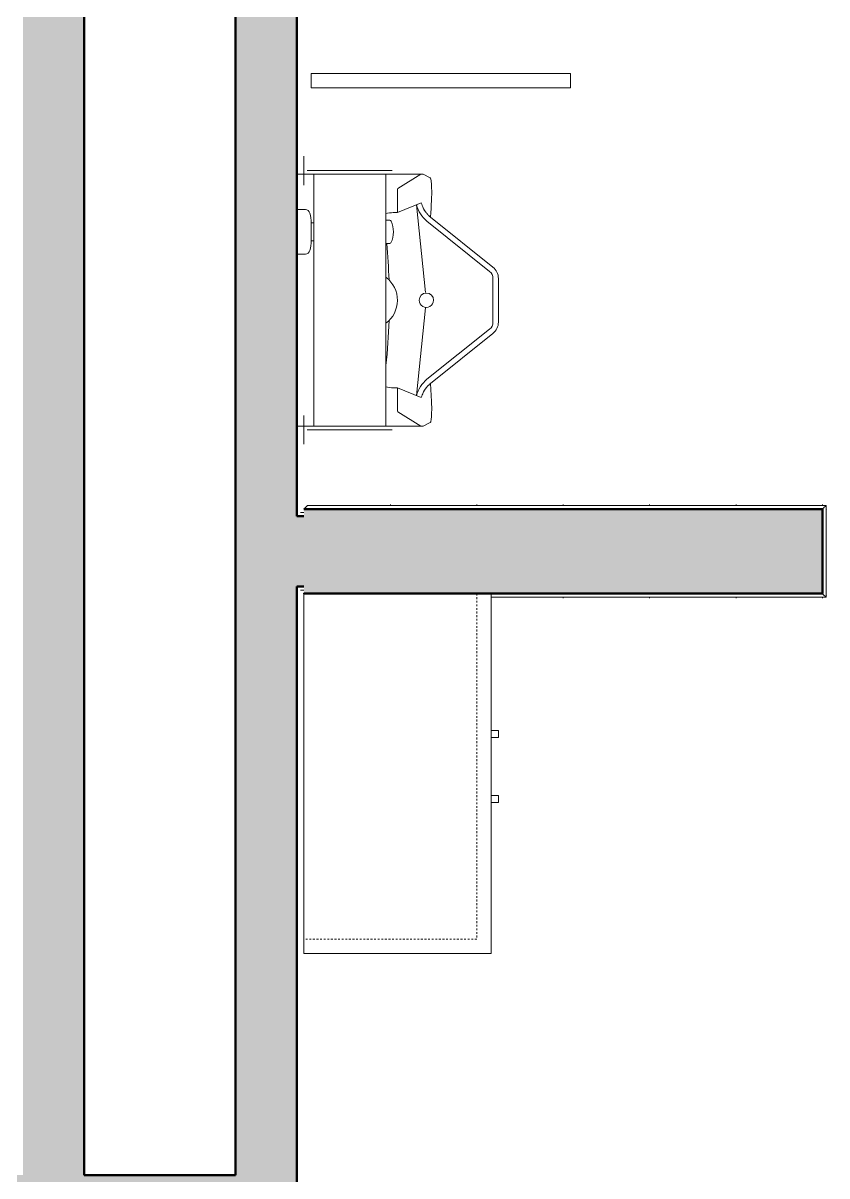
# Model space of a CAD drawing. Header units: inches. Extents: x -956 to 1409, y -1111 to 895.
# Drawn here: x 677.9 to 733.7, y 589.8 to 669.9 of the extents above; entities that cross this region are included whole.
import ezdxf

# ---------------------------------------------------------------- set-up
doc = ezdxf.new("R2010")
doc.units = ezdxf.units.IN
doc.header["$MEASUREMENT"] = 0
doc.linetypes.add('Dash', pattern=[0.25, 0.125, -0.125])
for name, color, linetype, lineweight in [('A-GENM', 13, 'Continuous', 9), ('A-WALL-PATT', 111, 'Continuous', 13), ('I-WALL', 2, 'Continuous', 13), ('Q-CASE', 31, 'Continuous', 9), ('Q-SPCQ', 91, 'Continuous', 13)]:
    doc.layers.add(name, color=color, linetype=linetype, lineweight=lineweight)

# ---------------------------------------------------------------- blocks, each defined once
blk = doc.blocks.new('Urinal Partition - Urinal Partition-1489102-8TH FLOOR TELECOM UNDERFLOOR ROUTING PLAN')
at = {"layer": 'Q-SPCQ', "color": 53, "lineweight": 9}
for p, q in [((0.023, -3.125), (-0.977, -3.125)), ((-0.977, -3.125), (-0.977, -21.125)), ((0.023, -21.125), (0.023, -3.125)), ((-0.977, -21.125), (0.023, -21.125))]:
    blk.add_line(p, q, dxfattribs=at)
blk = doc.blocks.new('Urinal-Manual Flushometer - WEUS 1000_1001-0_13-1063697-8TH FLOOR TELECOM UNDERFLOOR ROUTING PLAN')
at = {"layer": 'A-GENM', "color": 53}
for p, q in [((6.441, 16.125), (3.402, 16.125)), ((6.441, 16.125), (3.402, 16.125)), ((2.621, 15.75), (-0.846, 11.416)), ((2.621, 15.75), (-0.846, 11.416)), ((2.914, 15.515), (-0.567, 11.165)), ((2.914, 15.515), (-0.567, 11.165)), ((6.441, 15.75), (3.402, 15.75)), ((6.441, 15.75), (3.402, 15.75)), ((10.409, 11.165), (6.929, 15.515)), ((10.409, 11.165), (6.929, 15.515)), ((10.692, 11.412), (7.222, 15.75)), ((10.692, 11.412), (7.222, 15.75)), ((-3.572, 11.398), (-3.829, 10.903)), ((-3.572, 11.398), (-3.829, 10.903)), ((-1.039, 11.423), (-2.113, 11.483)), ((-1.039, 11.423), (-2.113, 11.483)), ((11.955, 11.483), (10.692, 11.412)), ((11.955, 11.483), (10.692, 11.412)), ((13.671, 10.903), (13.415, 11.398)), ((13.671, 10.903), (13.415, 11.398)), ((-3.829, 10.903), (-3.829, 8.302)), ((-3.829, 10.903), (-3.829, 8.302)), ((-3.829, 10.745), (-2.838, 9.139)), ((-3.829, 10.745), (-2.838, 9.139)), ((-1.162, 9.125), (-1.838, 10.774)), ((-1.162, 9.125), (-1.838, 10.774)), ((-1.699, 10.435), (4.393, 11.07)), ((-1.699, 10.435), (4.393, 11.07)), ((11.542, 10.435), (5.45, 11.07)), ((11.542, 10.435), (5.45, 11.07)), ((11.681, 10.774), (11.004, 9.125)), ((11.681, 10.774), (11.004, 9.125)), ((12.68, 9.139), (13.671, 10.745)), ((12.68, 9.139), (13.671, 10.745)), ((13.671, 8.302), (13.671, 10.903)), ((13.671, 8.302), (13.671, 10.903)), ((-1.162, 9.125), (-2.69, 9.125)), ((-1.162, 9.125), (-2.69, 9.125)), ((-1.162, 8.825), (-1.162, 9.125)), ((-1.162, 8.825), (-1.162, 9.125)), ((12.533, 9.125), (11.004, 9.125)), ((11.004, 9.125), (11.004, 8.825)), ((12.533, 9.125), (11.004, 9.125)), ((11.004, 9.125), (11.004, 8.825)), ((-0.636, 8.302), (-0.636, 8.582)), ((-0.636, 8.302), (-0.636, 8.582)), ((0.978, 8.302), (0.978, 8.582)), ((0.978, 8.302), (0.978, 8.582)), ((-3.829, 3.311), (-3.829, 2.125)), ((-3.829, 3.311), (-3.829, 2.125)), ((-0.454, 3.125), (-0.454, 3.313)), ((-0.454, 3.125), (-0.454, 3.313)), ((0.796, 3.125), (0.796, 3.314)), ((0.796, 3.125), (0.796, 3.314)), ((13.671, 2.125), (13.671, 3.311)), ((13.671, 2.125), (13.671, 3.311)), ((-1.384, 2.125), (-1.384, 2.736)), ((-1.384, 2.125), (-1.384, 2.736)), ((-0.454, 3.125), (0.796, 3.125)), ((-0.454, 3.125), (0.796, 3.125)), ((1.726, 2.125), (1.726, 2.736)), ((1.726, 2.125), (1.726, 2.736))]:
    blk.add_line(p, q, dxfattribs=at)
for centre, radius, start, end in [((3.402, 15.125), 1, 90, 141.34019), ((3.402, 15.125), 1, 90, 141.34019), ((6.441, 15.125), 1, 38.65981, 90), ((6.441, 15.125), 1, 38.65981, 90), ((3.402, 15.125), 0.625, 90, 141.34019), ((3.402, 15.125), 0.625, 90, 141.34019), ((6.441, 15.125), 0.625, 38.65981, 90), ((6.441, 15.125), 0.625, 38.65981, 90), ((4.921, 11.125), 0.5, 90, 270), ((4.921, 11.125), 0.5, 90, 270), ((4.921, 11.125), 0.5, 270, 90), ((4.921, 11.125), 0.5, 270, 90), ((-2.164, 12.442), 2.045, 282.96591, 321.34019), ((-2.164, 12.442), 2.045, 282.96591, 321.34019), ((12.006, 12.442), 2.045, 218.65981, 257.03409), ((12.006, 12.442), 2.045, 218.65981, 257.03409), ((1.046, 8.825), 2.208, 180, 193.74398), ((1.046, 8.825), 2.208, 180, 193.74398), ((0.172, 7.1), 1.738, 64.43107, 115.25419), ((0.172, 7.1), 1.738, 64.43107, 115.25419), ((4.921, 7.125), 1.99, 36.67282, 142.68936), ((4.921, 7.125), 1.99, 36.67282, 142.68936), ((8.796, 8.825), 2.208, 346.20385, 0), ((8.796, 8.825), 2.208, 346.20385, 0), ((-0.536, 8.578), 0.0994, 109.39331, 177.82895), ((-0.536, 8.578), 0.0994, 109.39331, 177.82895), ((0.879, 8.578), 0.0994, 2.17105, 64.43107), ((0.879, 8.578), 0.0994, 2.17105, 64.43107), ((4.921, -35.383), 43.936, 91.83753, 95.14876), ((4.921, -35.383), 43.936, 91.83753, 95.14876), ((4.921, -35.383), 43.936, 84.09142, 88.16247), ((4.921, -35.383), 43.936, 84.09142, 88.16247), ((-1.03, 2.682), 0.358, 106.71784, 171.28216), ((-1.03, 2.682), 0.358, 106.71784, 171.28216), ((-0.454, 0.764), 2.361, 90, 106.71784), ((-0.454, 0.764), 2.361, 90, 106.71784), ((0.796, 0.764), 2.361, 73.28216, 90), ((0.796, 0.764), 2.361, 73.28216, 90), ((1.372, 2.682), 0.358, 8.71784, 73.28216), ((1.372, 2.682), 0.358, 8.71784, 73.28216)]:
    blk.add_arc(centre, radius, start, end, dxfattribs=at)
for centre, start_param, end_param in [((-2.687, 9.14), 3.20102, 4.69112), ((-2.687, 9.14), 3.20102, 4.69112), ((12.529, 9.14), 4.733658, 6.223758), ((12.529, 9.14), 4.733658, 6.223758)]:
    blk.add_ellipse(centre, major_axis=(0.151, 0), ratio=0.100751, start_param=start_param, end_param=end_param, dxfattribs=at)
for points, knots in [([(-2.113, 11.483), (-2.221, 11.489), (-2.455, 11.496), (-2.825, 11.493), (-3.161, 11.478), (-3.399, 11.453), (-3.534, 11.426), (-3.567, 11.408), (-3.572, 11.398)], [0, 0, 0, 0, 0.181818, 0.363636, 0.545455, 0.727273, 0.863636, 1, 1, 1, 1]), ([(-2.113, 11.483), (-2.221, 11.489), (-2.455, 11.496), (-2.825, 11.493), (-3.161, 11.478), (-3.399, 11.453), (-3.534, 11.426), (-3.567, 11.408), (-3.572, 11.398)], [0, 0, 0, 0, 0.181818, 0.363636, 0.545455, 0.727273, 0.863636, 1, 1, 1, 1]), ([(-1.838, 10.774), (-1.771, 10.796), (-1.646, 10.838), (-1.487, 10.902), (-1.388, 10.956), (-1.321, 10.999), (-1.272, 11.031), (-1.225, 11.063), (-1.167, 11.106), (-1.073, 11.181), (-0.957, 11.288), (-0.88, 11.373), (-0.846, 11.416)], [0, 0, 0, 0, 0.1, 0.2, 0.3, 0.35, 0.4, 0.45, 0.5, 0.6, 0.8, 1, 1, 1, 1]), ([(-1.838, 10.774), (-1.771, 10.796), (-1.646, 10.838), (-1.487, 10.902), (-1.388, 10.956), (-1.321, 10.999), (-1.272, 11.031), (-1.225, 11.063), (-1.167, 11.106), (-1.073, 11.181), (-0.957, 11.288), (-0.88, 11.373), (-0.846, 11.416)], [0, 0, 0, 0, 0.1, 0.2, 0.3, 0.35, 0.4, 0.45, 0.5, 0.6, 0.8, 1, 1, 1, 1]), ([(10.692, 11.412), (10.726, 11.37), (10.803, 11.285), (10.918, 11.178), (11.011, 11.104), (11.069, 11.061), (11.117, 11.029), (11.166, 10.997), (11.232, 10.955), (11.331, 10.901), (11.489, 10.838), (11.613, 10.795), (11.681, 10.774)], [0, 0, 0, 0, 0.2, 0.4, 0.5, 0.55, 0.6, 0.65, 0.7, 0.8, 0.9, 1, 1, 1, 1]), ([(10.692, 11.412), (10.726, 11.37), (10.803, 11.285), (10.918, 11.178), (11.011, 11.104), (11.069, 11.061), (11.117, 11.029), (11.166, 10.997), (11.232, 10.955), (11.331, 10.901), (11.489, 10.838), (11.613, 10.795), (11.681, 10.774)], [0, 0, 0, 0, 0.2, 0.4, 0.5, 0.55, 0.6, 0.65, 0.7, 0.8, 0.9, 1, 1, 1, 1]), ([(13.414, 11.398), (13.411, 11.405), (13.394, 11.417), (13.337, 11.434), (13.249, 11.45), (13.133, 11.464), (12.994, 11.476), (12.783, 11.489), (12.514, 11.496), (12.208, 11.493), (12.037, 11.487), (11.955, 11.483)], [0, 0, 0, 0, 0.090909, 0.181818, 0.272727, 0.363636, 0.454545, 0.545455, 0.727273, 0.863636, 1, 1, 1, 1]), ([(13.414, 11.398), (13.411, 11.405), (13.394, 11.417), (13.337, 11.434), (13.249, 11.45), (13.133, 11.464), (12.994, 11.476), (12.783, 11.489), (12.514, 11.496), (12.208, 11.493), (12.037, 11.487), (11.955, 11.483)], [0, 0, 0, 0, 0.090909, 0.181818, 0.272727, 0.363636, 0.454545, 0.545455, 0.727273, 0.863636, 1, 1, 1, 1])]:
    blk.add_open_spline(points, degree=3, knots=knots, dxfattribs=at)
blk.add_open_spline([(-0.846, 11.416), (-0.879, 11.417), (-0.945, 11.419), (-1.008, 11.421), (-1.039, 11.423)], degree=3, dxfattribs=at)
blk.add_open_spline([(-0.846, 11.416), (-0.879, 11.417), (-0.945, 11.419), (-1.008, 11.421), (-1.039, 11.423)], degree=3, dxfattribs=at)
blk = doc.blocks.new('FP_36-8TH FLOOR TELECOM UNDERFLOOR ROUTING PLAN')
at = {"layer": 'A-WALL-PATT', "color": 7, "lineweight": 9}
for p, q in [((703.398, 636.429), (703.398, 636.44)), ((709.398, 636.429), (709.398, 636.44)), ((715.398, 636.429), (715.398, 636.44)), ((721.398, 636.429), (721.398, 636.44)), ((727.398, 636.429), (727.398, 636.44)), ((733.398, 636.429), (733.398, 636.44))]:
    blk.add_line(p, q, dxfattribs=at)
blk = doc.blocks.new('Basic Wall _ Wall Tile - Restroom 3x6  - 1_2_ Higher - ___-2709724-8TH FLOOR TELECOM UNDERFLOOR ROUTING PLAN')
at = {"layer": 'A-WALL-PATT', "lineweight": 9}
h = blk.add_hatch(dxfattribs=at)
h.set_pattern_fill('FP_35', style=0, pattern_type=2)
h.set_pattern_definition([(90, (697.398, 636.131), (-6, 4e-16), [8.5, 0]), (0, (697.398, 640.381), (0, -8.5), [6, 0]), (0, (697.398, 636.131), (0, -8.5), [6, 0]), (0, (697.398, 644.631), (0, -8.5), [6, 0])])
h.paths.add_polyline_path([(697.398, 635.881), (697.398, 636.131), (697.148, 635.881)], flags=0)
at = {"layer": 'I-WALL', "color": 253}
for p, q in [((697.398, 635.881), (697.148, 635.881)), ((733.648, 636.381), (697.648, 636.381))]:
    blk.add_line(p, q, dxfattribs=at)
at = {"layer": 'I-WALL', "color": 253, "flags": 128}
for points in [[(697.398, 636.131), (697.406, 636.139), (697.43, 636.163), (697.468, 636.201), (697.519, 636.252), (697.58, 636.313), (697.648, 636.381)], [(733.648, 636.381), (733.58, 636.313), (733.519, 636.252), (733.468, 636.201), (733.43, 636.163), (733.406, 636.139), (733.398, 636.131)]]:
    blk.add_lwpolyline(points, dxfattribs=at)
at = {"layer": 'I-WALL', "color": 253}
blk.add_blockref('FP_36-8TH FLOOR TELECOM UNDERFLOOR ROUTING PLAN', (0, 0), dxfattribs=at)
blk = doc.blocks.new('FP_37-8TH FLOOR TELECOM UNDERFLOOR ROUTING PLAN')
at = {"layer": 'A-WALL-PATT', "color": 7, "lineweight": 9}
for p, q in [((733.696, 636.131), (733.707, 636.131)), ((733.699, 630.131), (733.707, 630.131))]:
    blk.add_line(p, q, dxfattribs=at)
blk = doc.blocks.new('Basic Wall _ Wall Tile - Restroom 3x6  - 1_2_ Higher - ___-2709748-8TH FLOOR TELECOM UNDERFLOOR ROUTING PLAN')
at = {"layer": 'I-WALL', "color": 253}
blk.add_line((733.648, 630.006), (733.648, 636.381), dxfattribs=at)
at = {"layer": 'I-WALL', "color": 253, "flags": 128}
for points in [[(733.398, 636.131), (733.406, 636.139), (733.43, 636.163), (733.468, 636.201), (733.519, 636.252), (733.58, 636.313), (733.648, 636.381)], [(733.648, 630.006), (733.58, 630.073), (733.519, 630.134), (733.468, 630.185), (733.43, 630.224), (733.406, 630.248), (733.398, 630.256)]]:
    blk.add_lwpolyline(points, dxfattribs=at)
at = {"layer": 'I-WALL', "color": 253}
blk.add_blockref('FP_37-8TH FLOOR TELECOM UNDERFLOOR ROUTING PLAN', (0, 0), dxfattribs=at)
blk = doc.blocks.new('FP_38-8TH FLOOR TELECOM UNDERFLOOR ROUTING PLAN')
at = {"layer": 'A-WALL-PATT', "color": 7, "lineweight": 9}
for p, q in [((715.398, 629.958), (715.398, 629.947)), ((721.398, 629.958), (721.398, 629.947)), ((727.398, 629.958), (727.398, 629.947)), ((733.398, 629.958), (733.398, 629.947))]:
    blk.add_line(p, q, dxfattribs=at)
blk = doc.blocks.new('Basic Wall _ Wall Tile - Restroom 3x6  - 1_2_ Higher - ___-2709791-8TH FLOOR TELECOM UNDERFLOOR ROUTING PLAN')
at = {"layer": 'A-WALL-PATT', "lineweight": 9}
h = blk.add_hatch(dxfattribs=at)
h.set_pattern_fill('FP_36', style=0, pattern_type=2)
h.set_pattern_definition([(270, (733.398, 630.256), (6, 4e-16), [8.5, 0]), (180, (733.398, 626.006), (1e-15, 8.5), [6, 0]), (180, (733.398, 630.256), (1e-15, 8.5), [6, 0]), (180, (733.398, 621.756), (1e-15, 8.5), [6, 0])])
h.paths.add_polyline_path([(697.398, 630.256), (697.398, 630.506), (697.148, 630.506), (697.395, 630.259)], flags=0)
at = {"layer": 'I-WALL', "color": 253}
for p, q in [((697.148, 630.506), (697.398, 630.506)), ((710.395, 630.006), (733.648, 630.006))]:
    blk.add_line(p, q, dxfattribs=at)
at = {"layer": 'I-WALL', "color": 253, "flags": 128}
blk.add_lwpolyline([(733.398, 630.256), (733.406, 630.248), (733.43, 630.224), (733.468, 630.185), (733.519, 630.134), (733.58, 630.073), (733.648, 630.006)], dxfattribs=at)
at = {"layer": 'I-WALL', "color": 253}
blk.add_blockref('FP_38-8TH FLOOR TELECOM UNDERFLOOR ROUTING PLAN', (0, 0), dxfattribs=at)
blk = doc.blocks.new('Shelf-Bradley_Corp-Stainless-9094x - 9094-18-3061667-8TH FLOOR TELECOM UNDERFLOOR ROUTING PLAN')
at = {"layer": 'A-GENM', "color": 53}
for p, q in [((697.398, 660.631), (697.398, 660.58)), ((697.398, 660.58), (697.398, 660.631)), ((697.398, 660.033), (697.398, 660.58)), ((697.398, 660.58), (697.398, 659.228)), ((697.398, 658.681), (697.398, 660.033)), ((697.398, 659.228), (697.398, 658.681)), ((697.631, 659.631), (703.523, 659.631)), ((697.398, 658.631), (697.398, 658.681)), ((697.398, 658.681), (697.398, 658.631)), ((697.398, 642.631), (697.398, 642.58)), ((697.398, 642.58), (697.398, 642.631)), ((697.398, 642.58), (697.398, 641.228)), ((697.398, 642.033), (697.398, 642.58)), ((697.398, 640.681), (697.398, 642.033)), ((697.631, 641.631), (703.523, 641.631)), ((697.398, 641.228), (697.398, 640.681)), ((697.398, 640.631), (697.398, 640.681)), ((697.398, 640.681), (697.398, 640.631))]:
    blk.add_line(p, q, dxfattribs=at)
at = {"layer": 'Q-SPCQ', "color": 53, "lineweight": 9}
for p, q in [((698.079, 659.381), (698.079, 641.881)), ((698.079, 659.381), (698.204, 659.381)), ((698.204, 659.381), (702.954, 659.381)), ((702.954, 659.381), (703.079, 659.381)), ((703.079, 641.881), (703.079, 659.381)), ((698.204, 641.881), (698.079, 641.881)), ((702.954, 641.881), (698.204, 641.881)), ((703.079, 641.881), (702.954, 641.881))]:
    blk.add_line(p, q, dxfattribs=at)
blk = doc.blocks.new('112 - 2_-0_ x 12_D x 34_H-3443444-8TH FLOOR TELECOM UNDERFLOOR ROUTING PLAN')
at = {"layer": 'Q-CASE', "linetype": 'Dash'}
for p, q in [((-11.262, -12), (-11.262, 0)), ((-11.262, 0), (12.738, 0)), ((12.738, -12), (-11.262, -12))]:
    blk.add_line(p, q, dxfattribs=at)
at = {"layer": 'Q-CASE', "color": 53}
for p, q in [((-1.762, -12.997), (-1.762, -13.499)), ((-1.762, -13.499), (-1.274, -13.499)), ((-1.274, -13.499), (-1.274, -12.997)), ((2.738, -12.997), (2.738, -13.499)), ((2.738, -13.499), (3.226, -13.499)), ((3.226, -13.499), (3.226, -12.997))]:
    blk.add_line(p, q, dxfattribs=at)
blk = doc.blocks.new('1236 - Counter Top - 13_ Depth 2-3444418-8TH FLOOR TELECOM UNDERFLOOR ROUTING PLAN')
at = {"layer": 'Q-CASE'}
for p, q in [((-22.262, 0), (-47.262, 0)), ((-47.262, 0), (-47.262, -13)), ((-47.262, -13), (-22.262, -13))]:
    blk.add_line(p, q, dxfattribs=at)
blk = doc.blocks.new('18433_1 - AEO NY - CENTRAL_rvt-1-8TH FLOOR TELECOM UNDERFLOOR ROUTING PLAN')
at = {"layer": 'A-WALL-PATT'}
for points in [[(677.898, 589.881), (682.148, 589.881), (682.148, 797.381), (677.898, 797.381), (677.898, 590.746)], [(692.648, 585.006), (696.898, 585.006), (696.898, 797.381), (692.648, 797.381), (692.648, 589.881)], [(696.898, 630.756), (732.898, 630.756), (732.898, 635.631), (696.898, 635.631)], [(692.648, 585.006), (692.648, 589.881), (615.898, 589.881), (615.898, 585.006), (692.023, 585.006)]]:
    blk.add_hatch(color=253, dxfattribs=at).paths.add_polyline_path(points, flags=0)
at = {"layer": 'A-WALL-PATT', "lineweight": 5}
for points in [[(732.898, 635.631), (733.398, 635.631), (733.398, 636.131), (697.398, 636.131), (697.398, 635.631), (731.066, 635.631)], [(733.398, 630.256), (733.398, 635.631), (732.898, 635.631), (732.898, 630.256)], [(732.898, 630.256), (732.898, 630.756), (697.398, 630.756), (697.398, 630.256), (731.066, 630.256)]]:
    blk.add_hatch(color=9, dxfattribs=at).paths.add_polyline_path(points, flags=0)
at = {"layer": 'I-WALL', "color": 213, "lineweight": 50}
for p, q in [((682.148, 589.881), (682.148, 797.381)), ((692.648, 797.381), (692.648, 589.881)), ((696.898, 635.631), (696.898, 790.381)), ((733.398, 636.131), (697.398, 636.131)), ((733.398, 635.631), (733.398, 636.131)), ((697.398, 635.631), (696.898, 635.631)), ((733.398, 630.256), (733.398, 635.631)), ((696.898, 585.006), (696.898, 630.756)), ((696.898, 630.756), (697.398, 630.756)), ((697.398, 630.256), (732.898, 630.256)), ((732.898, 630.256), (733.398, 630.256)), ((692.648, 589.881), (682.148, 589.881))]:
    blk.add_line(p, q, dxfattribs=at)
at = {"color": 53, "lineweight": 9}
for name, p, rotation in [('Urinal Partition - Urinal Partition-1489102-8TH FLOOR TELECOM UNDERFLOOR ROUTING PLAN', (694.773, 666.358), 89.99999999999993), ('Urinal-Manual Flushometer - WEUS 1000_1001-0_13-1063697-8TH FLOOR TELECOM UNDERFLOOR ROUTING PLAN', (694.773, 655.552), 269.9999999999999), ('1236 - Counter Top - 13_ Depth 2-3444418-8TH FLOOR TELECOM UNDERFLOOR ROUTING PLAN', (697.395, 652.518), 89.99999999999993), ('112 - 2_-0_ x 12_D x 34_H-3443444-8TH FLOOR TELECOM UNDERFLOOR ROUTING PLAN', (697.398, 617.518), 89.99999999999993)]:
    blk.add_blockref(name, p, dxfattribs=dict(at, rotation=rotation))
for name in ['Shelf-Bradley_Corp-Stainless-9094x - 9094-18-3061667-8TH FLOOR TELECOM UNDERFLOOR ROUTING PLAN', 'Basic Wall _ Wall Tile - Restroom 3x6  - 1_2_ Higher - ___-2709724-8TH FLOOR TELECOM UNDERFLOOR ROUTING PLAN', 'Basic Wall _ Wall Tile - Restroom 3x6  - 1_2_ Higher - ___-2709748-8TH FLOOR TELECOM UNDERFLOOR ROUTING PLAN', 'Basic Wall _ Wall Tile - Restroom 3x6  - 1_2_ Higher - ___-2709791-8TH FLOOR TELECOM UNDERFLOOR ROUTING PLAN']:
    blk.add_blockref(name, (0, 0), dxfattribs=at)

msp = doc.modelspace()

# ---------------------------------------------------------------- block references
at = {"lineweight": 5}
msp.add_blockref('18433_1 - AEO NY - CENTRAL_rvt-1-8TH FLOOR TELECOM UNDERFLOOR ROUTING PLAN', (0, 0), dxfattribs=at)

doc.saveas('drawing.dxf')
